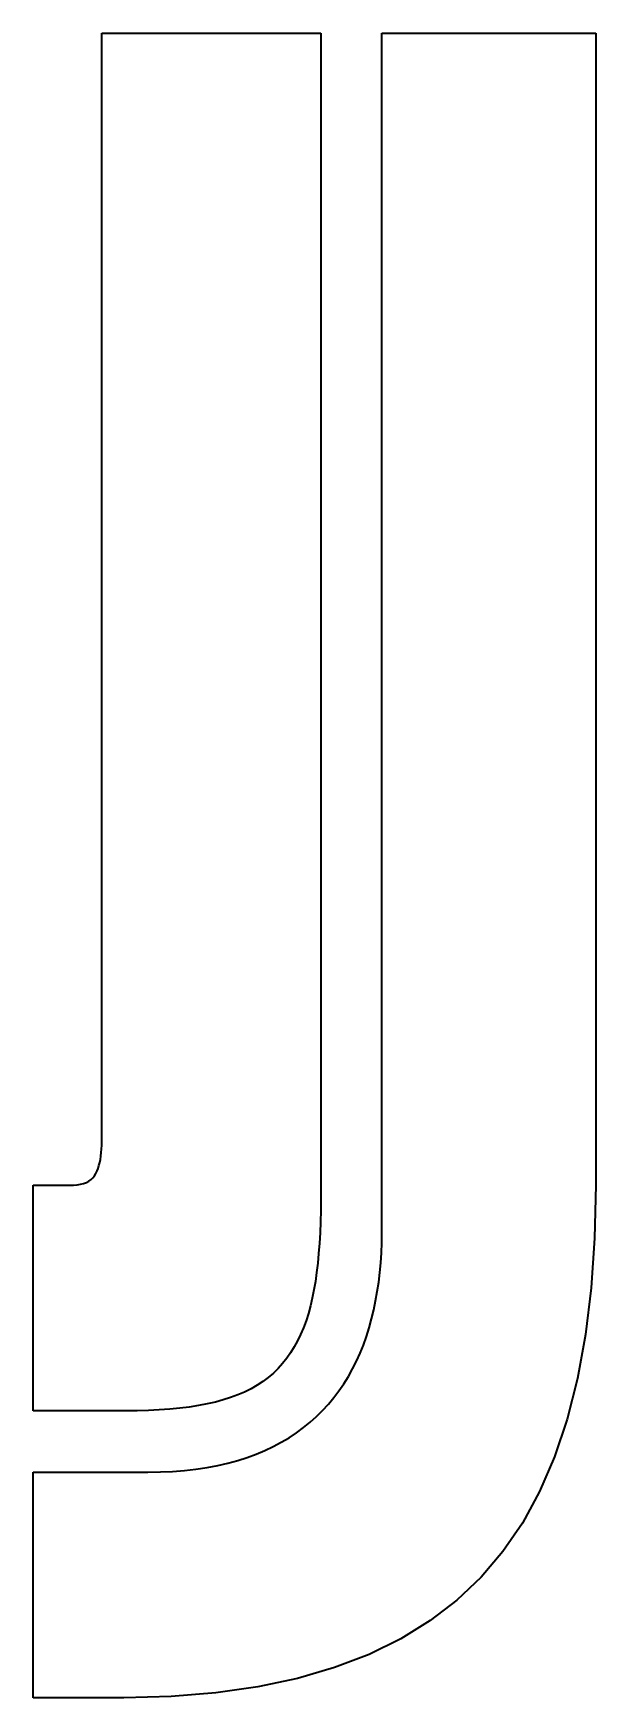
# Model space of a CAD drawing. Extents: x -10871 to 4979, y 1991 to 5869.
# Drawn here: x 23.6 to 56.1, y 4194.6 to 4290.8 of the extents above; entities that cross this region are included whole.
import ezdxf

# ---------------------------------------------------------------- set-up
doc = ezdxf.new("R2010")
doc.units = 0

msp = doc.modelspace()

# ---------------------------------------------------------------- linework, layer by layer
at = {"color": 7, "lineweight": 35}
for p, q in [((27.567, 4226.785), (27.567, 4290.839)), ((40.221, 4290.839), (40.221, 4223.45)), ((43.752, 4221.488), (43.752, 4290.839)), ((56.112, 4290.839), (56.112, 4224.235))]:
    msp.add_line(p, q, dxfattribs=at)
at = {"color": 7, "lineweight": 35, "ltscale": 0.316347}
msp.add_line((27.567, 4290.839), (40.221, 4290.839), dxfattribs=at)
at = {"color": 7, "lineweight": 35, "ltscale": 0.30899}
msp.add_line((43.752, 4290.839), (56.112, 4290.839), dxfattribs=at)
at = {"color": 7, "lineweight": 35, "ltscale": 0.005524}
msp.add_line((27.553, 4226.334), (27.564, 4226.555), dxfattribs=at)
at = {"color": 7, "lineweight": 35, "ltscale": 0.005762}
msp.add_line((27.564, 4226.555), (27.567, 4226.785), dxfattribs=at)
at = {"color": 7, "lineweight": 35, "ltscale": 0.004241}
msp.add_line((27.347, 4225.216), (27.399, 4225.377), dxfattribs=at)
at = {"color": 7, "lineweight": 35, "ltscale": 0.00444}
msp.add_line((27.399, 4225.377), (27.443, 4225.549), dxfattribs=at)
at = {"color": 7, "lineweight": 35, "ltscale": 0.004638}
msp.add_line((27.443, 4225.549), (27.481, 4225.731), dxfattribs=at)
at = {"color": 7, "lineweight": 35, "ltscale": 0.004835}
msp.add_line((27.481, 4225.731), (27.512, 4225.922), dxfattribs=at)
at = {"color": 7, "lineweight": 35, "ltscale": 0.005065}
msp.add_line((27.512, 4225.922), (27.536, 4226.123), dxfattribs=at)
at = {"color": 7, "lineweight": 35, "ltscale": 0.005291}
msp.add_line((27.536, 4226.123), (27.553, 4226.334), dxfattribs=at)
at = {"color": 7, "lineweight": 35, "ltscale": 0.004055}
msp.add_line((26.672, 4224.407), (26.816, 4224.482), dxfattribs=at)
at = {"color": 7, "lineweight": 35, "ltscale": 0.003882}
msp.add_line((26.816, 4224.482), (26.943, 4224.571), dxfattribs=at)
at = {"color": 7, "lineweight": 35, "ltscale": 0.003774}
msp.add_line((26.943, 4224.571), (27.053, 4224.674), dxfattribs=at)
at = {"color": 7, "lineweight": 35, "ltscale": 0.003741}
msp.add_line((27.053, 4224.674), (27.147, 4224.791), dxfattribs=at)
at = {"color": 7, "lineweight": 35, "ltscale": 0.003786}
msp.add_line((27.147, 4224.791), (27.224, 4224.921), dxfattribs=at)
at = {"color": 7, "lineweight": 35, "ltscale": 0.003908}
msp.add_line((27.224, 4224.921), (27.289, 4225.063), dxfattribs=at)
at = {"color": 7, "lineweight": 35, "ltscale": 0.004078}
msp.add_line((27.289, 4225.063), (27.347, 4225.216), dxfattribs=at)
at = {"color": 7, "lineweight": 35, "ltscale": 0.052448}
msp.add_line((23.605, 4224.235), (25.703, 4224.235), dxfattribs=at)
at = {"color": 7, "lineweight": 35, "ltscale": 0.32616}
msp.add_line((23.605, 4211.188), (23.605, 4224.235), dxfattribs=at)
at = {"color": 7, "lineweight": 35, "ltscale": 0.00568}
msp.add_line((25.703, 4224.235), (25.93, 4224.242), dxfattribs=at)
at = {"color": 7, "lineweight": 35, "ltscale": 0.005286}
msp.add_line((25.93, 4224.242), (26.141, 4224.262), dxfattribs=at)
at = {"color": 7, "lineweight": 35, "ltscale": 0.004919}
msp.add_line((26.141, 4224.262), (26.334, 4224.297), dxfattribs=at)
at = {"color": 7, "lineweight": 35, "ltscale": 0.004585}
msp.add_line((26.334, 4224.297), (26.512, 4224.345), dxfattribs=at)
at = {"color": 7, "lineweight": 35, "ltscale": 0.004298}
msp.add_line((26.512, 4224.345), (26.672, 4224.407), dxfattribs=at)
at = {"color": 7, "lineweight": 35, "ltscale": 0.016883}
msp.add_line((40.221, 4223.45), (40.216, 4222.775), dxfattribs=at)
at = {"color": 7, "lineweight": 35, "ltscale": 0.076312}
msp.add_line((56.112, 4224.235), (56.046, 4221.183), dxfattribs=at)
at = {"color": 7, "lineweight": 35, "ltscale": 0.016325}
msp.add_line((40.216, 4222.775), (40.201, 4222.122), dxfattribs=at)
at = {"color": 7, "lineweight": 35, "ltscale": 0.015771}
msp.add_line((40.201, 4222.122), (40.177, 4221.492), dxfattribs=at)
at = {"color": 7, "lineweight": 35, "ltscale": 0.014666}
msp.add_line((40.142, 4220.884), (40.098, 4220.299), dxfattribs=at)
at = {"color": 7, "lineweight": 35, "ltscale": 0.015222}
msp.add_line((40.177, 4221.492), (40.142, 4220.884), dxfattribs=at)
at = {"color": 7, "lineweight": 35, "ltscale": 0.014439}
msp.add_line((43.723, 4220.327), (43.745, 4220.904), dxfattribs=at)
at = {"color": 7, "lineweight": 35, "ltscale": 0.014613}
msp.add_line((43.745, 4220.904), (43.752, 4221.488), dxfattribs=at)
at = {"color": 7, "lineweight": 35, "ltscale": 0.072095}
msp.add_line((56.046, 4221.183), (55.847, 4218.306), dxfattribs=at)
at = {"color": 7, "lineweight": 35, "ltscale": 0.013595}
msp.add_line((40.044, 4219.736), (39.98, 4219.196), dxfattribs=at)
at = {"color": 7, "lineweight": 35, "ltscale": 0.014127}
msp.add_line((40.098, 4220.299), (40.044, 4219.736), dxfattribs=at)
at = {"color": 7, "lineweight": 35, "ltscale": 0.014085}
msp.add_line((43.634, 4219.197), (43.686, 4219.758), dxfattribs=at)
at = {"color": 7, "lineweight": 35, "ltscale": 0.014251}
msp.add_line((43.686, 4219.758), (43.723, 4220.327), dxfattribs=at)
at = {"color": 7, "lineweight": 35, "ltscale": 0.01254}
msp.add_line((39.907, 4218.679), (39.824, 4218.184), dxfattribs=at)
at = {"color": 7, "lineweight": 35, "ltscale": 0.013069}
msp.add_line((39.98, 4219.196), (39.907, 4218.679), dxfattribs=at)
at = {"color": 7, "lineweight": 35, "ltscale": 0.013785}
msp.add_line((43.487, 4218.098), (43.568, 4218.644), dxfattribs=at)
at = {"color": 7, "lineweight": 35, "ltscale": 0.013929}
msp.add_line((43.568, 4218.644), (43.634, 4219.197), dxfattribs=at)
at = {"color": 7, "lineweight": 35, "ltscale": 0.011631}
msp.add_line((39.73, 4217.712), (39.625, 4217.259), dxfattribs=at)
at = {"color": 7, "lineweight": 35, "ltscale": 0.012032}
msp.add_line((39.824, 4218.184), (39.73, 4217.712), dxfattribs=at)
at = {"color": 7, "lineweight": 35, "ltscale": 0.013651}
msp.add_line((43.392, 4217.561), (43.487, 4218.098), dxfattribs=at)
at = {"color": 7, "lineweight": 35, "ltscale": 0.068071}
msp.add_line((55.847, 4218.306), (55.516, 4215.604), dxfattribs=at)
at = {"color": 7, "lineweight": 35, "ltscale": 0.011015}
msp.add_line((39.505, 4216.823), (39.37, 4216.404), dxfattribs=at)
at = {"color": 7, "lineweight": 35, "ltscale": 0.011295}
msp.add_line((39.625, 4217.259), (39.505, 4216.823), dxfattribs=at)
at = {"color": 7, "lineweight": 35, "ltscale": 0.013407}
msp.add_line((43.156, 4216.509), (43.281, 4217.031), dxfattribs=at)
at = {"color": 7, "lineweight": 35, "ltscale": 0.013529}
msp.add_line((43.281, 4217.031), (43.392, 4217.561), dxfattribs=at)
at = {"color": 7, "lineweight": 35, "ltscale": 0.010482}
msp.add_line((39.22, 4216.001), (39.056, 4215.615), dxfattribs=at)
at = {"color": 7, "lineweight": 35, "ltscale": 0.010743}
msp.add_line((39.37, 4216.404), (39.22, 4216.001), dxfattribs=at)
at = {"color": 7, "lineweight": 35, "ltscale": 0.013175}
msp.add_line((42.861, 4215.492), (43.016, 4215.995), dxfattribs=at)
at = {"color": 7, "lineweight": 35, "ltscale": 0.01332}
msp.add_line((43.016, 4215.995), (43.156, 4216.509), dxfattribs=at)
at = {"color": 7, "lineweight": 35, "ltscale": 0.009884}
msp.add_line((38.683, 4214.893), (38.475, 4214.557), dxfattribs=at)
at = {"color": 7, "lineweight": 35, "ltscale": 0.010056}
msp.add_line((38.877, 4215.246), (38.683, 4214.893), dxfattribs=at)
at = {"color": 7, "lineweight": 35, "ltscale": 0.010268}
msp.add_line((39.056, 4215.615), (38.877, 4215.246), dxfattribs=at)
at = {"color": 7, "lineweight": 35, "ltscale": 0.012816}
msp.add_line((42.496, 4214.527), (42.687, 4215.002), dxfattribs=at)
at = {"color": 7, "lineweight": 35, "ltscale": 0.012979}
msp.add_line((42.687, 4215.002), (42.861, 4215.492), dxfattribs=at)
at = {"color": 7, "lineweight": 35, "ltscale": 0.064249}
msp.add_line((55.516, 4215.604), (55.052, 4213.076), dxfattribs=at)
at = {"color": 7, "lineweight": 35, "ltscale": 0.009574}
msp.add_line((38.014, 4213.935), (37.759, 4213.649), dxfattribs=at)
at = {"color": 7, "lineweight": 35, "ltscale": 0.009625}
msp.add_line((38.252, 4214.238), (38.014, 4213.935), dxfattribs=at)
at = {"color": 7, "lineweight": 35, "ltscale": 0.00974}
msp.add_line((38.475, 4214.557), (38.252, 4214.238), dxfattribs=at)
at = {"color": 7, "lineweight": 35, "ltscale": 0.012556}
msp.add_line((42.06, 4213.616), (42.287, 4214.064), dxfattribs=at)
at = {"color": 7, "lineweight": 35, "ltscale": 0.012685}
msp.add_line((42.287, 4214.064), (42.496, 4214.527), dxfattribs=at)
at = {"color": 7, "lineweight": 35, "ltscale": 0.009978}
msp.add_line((36.876, 4212.892), (36.542, 4212.672), dxfattribs=at)
at = {"color": 7, "lineweight": 35, "ltscale": 0.009814}
msp.add_line((37.19, 4213.127), (36.876, 4212.892), dxfattribs=at)
at = {"color": 7, "lineweight": 35, "ltscale": 0.009694}
msp.add_line((37.484, 4213.38), (37.19, 4213.127), dxfattribs=at)
at = {"color": 7, "lineweight": 35, "ltscale": 0.00962}
msp.add_line((37.759, 4213.649), (37.484, 4213.38), dxfattribs=at)
at = {"color": 7, "lineweight": 35, "ltscale": 0.012382}
msp.add_line((41.554, 4212.761), (41.816, 4213.182), dxfattribs=at)
at = {"color": 7, "lineweight": 35, "ltscale": 0.012463}
msp.add_line((41.816, 4213.182), (42.06, 4213.616), dxfattribs=at)
at = {"color": 7, "lineweight": 35, "ltscale": 0.060683}
msp.add_line((55.052, 4213.076), (54.456, 4210.723), dxfattribs=at)
at = {"color": 7, "lineweight": 35, "ltscale": 0.011312}
msp.add_line((35.012, 4211.962), (34.581, 4211.826), dxfattribs=at)
at = {"color": 7, "lineweight": 35, "ltscale": 0.010984}
msp.add_line((35.424, 4212.115), (35.012, 4211.962), dxfattribs=at)
at = {"color": 7, "lineweight": 35, "ltscale": 0.01068}
msp.add_line((35.817, 4212.284), (35.424, 4212.115), dxfattribs=at)
at = {"color": 7, "lineweight": 35, "ltscale": 0.010415}
msp.add_line((36.189, 4212.47), (35.817, 4212.284), dxfattribs=at)
at = {"color": 7, "lineweight": 35, "ltscale": 0.010179}
msp.add_line((36.542, 4212.672), (36.189, 4212.47), dxfattribs=at)
at = {"color": 7, "lineweight": 35, "ltscale": 0.012327}
msp.add_line((40.662, 4211.581), (40.977, 4211.96), dxfattribs=at)
at = {"color": 7, "lineweight": 35, "ltscale": 0.012329}
msp.add_line((40.977, 4211.96), (41.274, 4212.354), dxfattribs=at)
at = {"color": 7, "lineweight": 35, "ltscale": 0.012349}
msp.add_line((41.274, 4212.354), (41.554, 4212.761), dxfattribs=at)
at = {"color": 7, "lineweight": 35, "ltscale": 0.133374}
msp.add_line((28.94, 4211.188), (23.605, 4211.188), dxfattribs=at)
at = {"color": 7, "lineweight": 35, "ltscale": 0.01686}
msp.add_line((29.615, 4211.195), (28.94, 4211.188), dxfattribs=at)
at = {"color": 7, "lineweight": 35, "ltscale": 0.016255}
msp.add_line((30.265, 4211.214), (29.615, 4211.195), dxfattribs=at)
at = {"color": 7, "lineweight": 35, "ltscale": 0.015653}
msp.add_line((30.89, 4211.246), (30.265, 4211.214), dxfattribs=at)
at = {"color": 7, "lineweight": 35, "ltscale": 0.01506}
msp.add_line((31.491, 4211.291), (30.89, 4211.246), dxfattribs=at)
at = {"color": 7, "lineweight": 35, "ltscale": 0.014479}
msp.add_line((32.067, 4211.348), (31.491, 4211.291), dxfattribs=at)
at = {"color": 7, "lineweight": 35, "ltscale": 0.013905}
msp.add_line((32.619, 4211.418), (32.067, 4211.348), dxfattribs=at)
at = {"color": 7, "lineweight": 35, "ltscale": 0.013343}
msp.add_line((33.146, 4211.501), (32.619, 4211.418), dxfattribs=at)
at = {"color": 7, "lineweight": 35, "ltscale": 0.012793}
msp.add_line((33.649, 4211.597), (33.146, 4211.501), dxfattribs=at)
at = {"color": 7, "lineweight": 35, "ltscale": 0.012257}
msp.add_line((34.127, 4211.705), (33.649, 4211.597), dxfattribs=at)
at = {"color": 7, "lineweight": 35, "ltscale": 0.01174}
msp.add_line((34.581, 4211.826), (34.127, 4211.705), dxfattribs=at)
at = {"color": 7, "lineweight": 35, "ltscale": 0.012372}
msp.add_line((39.978, 4210.869), (40.329, 4211.217), dxfattribs=at)
at = {"color": 7, "lineweight": 35, "ltscale": 0.012338}
msp.add_line((40.329, 4211.217), (40.662, 4211.581), dxfattribs=at)
at = {"color": 7, "lineweight": 35, "ltscale": 0.012619}
msp.add_line((38.811, 4209.926), (39.218, 4210.224), dxfattribs=at)
at = {"color": 7, "lineweight": 35, "ltscale": 0.012497}
msp.add_line((39.218, 4210.224), (39.607, 4210.538), dxfattribs=at)
at = {"color": 7, "lineweight": 35, "ltscale": 0.012417}
msp.add_line((39.607, 4210.538), (39.978, 4210.869), dxfattribs=at)
at = {"color": 7, "lineweight": 35, "ltscale": 0.05743}
msp.add_line((54.456, 4210.723), (53.728, 4208.544), dxfattribs=at)
at = {"color": 7, "lineweight": 35, "ltscale": 0.013365}
msp.add_line((36.994, 4208.902), (37.476, 4209.133), dxfattribs=at)
at = {"color": 7, "lineweight": 35, "ltscale": 0.013135}
msp.add_line((37.476, 4209.133), (37.94, 4209.38), dxfattribs=at)
at = {"color": 7, "lineweight": 35, "ltscale": 0.012935}
msp.add_line((37.94, 4209.38), (38.385, 4209.645), dxfattribs=at)
at = {"color": 7, "lineweight": 35, "ltscale": 0.012766}
msp.add_line((38.385, 4209.645), (38.811, 4209.926), dxfattribs=at)
at = {"color": 7, "lineweight": 35, "ltscale": 0.015185}
msp.add_line((34.265, 4208.028), (34.857, 4208.162), dxfattribs=at)
at = {"color": 7, "lineweight": 35, "ltscale": 0.014739}
msp.add_line((34.857, 4208.162), (35.426, 4208.316), dxfattribs=at)
at = {"color": 7, "lineweight": 35, "ltscale": 0.014319}
msp.add_line((35.426, 4208.316), (35.971, 4208.492), dxfattribs=at)
at = {"color": 7, "lineweight": 35, "ltscale": 0.013934}
msp.add_line((35.971, 4208.492), (36.493, 4208.688), dxfattribs=at)
at = {"color": 7, "lineweight": 35, "ltscale": 0.013619}
msp.add_line((36.493, 4208.688), (36.994, 4208.902), dxfattribs=at)
at = {"color": 7, "lineweight": 35, "ltscale": 0.054523}
msp.add_line((53.728, 4208.544), (52.867, 4206.54), dxfattribs=at)
at = {"color": 7, "lineweight": 35, "ltscale": 0.165254}
msp.add_line((23.605, 4207.657), (30.216, 4207.657), dxfattribs=at)
at = {"color": 7, "lineweight": 35, "ltscale": 0.326147}
msp.add_line((23.605, 4194.611), (23.605, 4207.657), dxfattribs=at)
at = {"color": 7, "lineweight": 35, "ltscale": 0.018346}
msp.add_line((30.216, 4207.657), (30.949, 4207.667), dxfattribs=at)
at = {"color": 7, "lineweight": 35, "ltscale": 0.017771}
msp.add_line((30.949, 4207.667), (31.659, 4207.699), dxfattribs=at)
at = {"color": 7, "lineweight": 35, "ltscale": 0.017214}
msp.add_line((31.659, 4207.699), (32.346, 4207.75), dxfattribs=at)
at = {"color": 7, "lineweight": 35, "ltscale": 0.016675}
msp.add_line((32.346, 4207.75), (33.009, 4207.822), dxfattribs=at)
at = {"color": 7, "lineweight": 35, "ltscale": 0.016156}
msp.add_line((33.009, 4207.822), (33.649, 4207.915), dxfattribs=at)
at = {"color": 7, "lineweight": 35, "ltscale": 0.015659}
msp.add_line((33.649, 4207.915), (34.265, 4208.028), dxfattribs=at)
at = {"color": 7, "lineweight": 35, "ltscale": 0.052046}
msp.add_line((52.867, 4206.54), (51.874, 4204.71), dxfattribs=at)
at = {"color": 7, "lineweight": 35, "ltscale": 0.050032}
msp.add_line((51.874, 4204.71), (50.749, 4203.056), dxfattribs=at)
at = {"color": 7, "lineweight": 35, "ltscale": 0.048561}
msp.add_line((50.749, 4203.056), (49.49, 4201.576), dxfattribs=at)
at = {"color": 7, "lineweight": 35, "ltscale": 0.048128}
msp.add_line((49.49, 4201.576), (48.092, 4200.252), dxfattribs=at)
at = {"color": 7, "lineweight": 35, "ltscale": 0.048693}
msp.add_line((48.092, 4200.252), (46.546, 4199.068), dxfattribs=at)
at = {"color": 7, "lineweight": 35, "ltscale": 0.049763}
msp.add_line((46.546, 4199.068), (44.851, 4198.024), dxfattribs=at)
at = {"color": 7, "lineweight": 35, "ltscale": 0.051331}
msp.add_line((44.851, 4198.024), (43.009, 4197.118), dxfattribs=at)
at = {"color": 7, "lineweight": 35, "ltscale": 0.053328}
msp.add_line((43.009, 4197.118), (41.018, 4196.352), dxfattribs=at)
at = {"color": 7, "lineweight": 35, "ltscale": 0.058462}
msp.add_line((38.879, 4195.726), (36.592, 4195.238), dxfattribs=at)
at = {"color": 7, "lineweight": 35, "ltscale": 0.055719}
msp.add_line((41.018, 4196.352), (38.879, 4195.726), dxfattribs=at)
at = {"color": 7, "lineweight": 35, "ltscale": 0.130922}
msp.add_line((28.842, 4194.611), (23.605, 4194.611), dxfattribs=at)
at = {"color": 7, "lineweight": 35, "ltscale": 0.068307}
msp.add_line((31.574, 4194.681), (28.842, 4194.611), dxfattribs=at)
at = {"color": 7, "lineweight": 35, "ltscale": 0.064791}
msp.add_line((34.157, 4194.89), (31.574, 4194.681), dxfattribs=at)
at = {"color": 7, "lineweight": 35, "ltscale": 0.061496}
msp.add_line((36.592, 4195.238), (34.157, 4194.89), dxfattribs=at)

doc.saveas('drawing.dxf')
